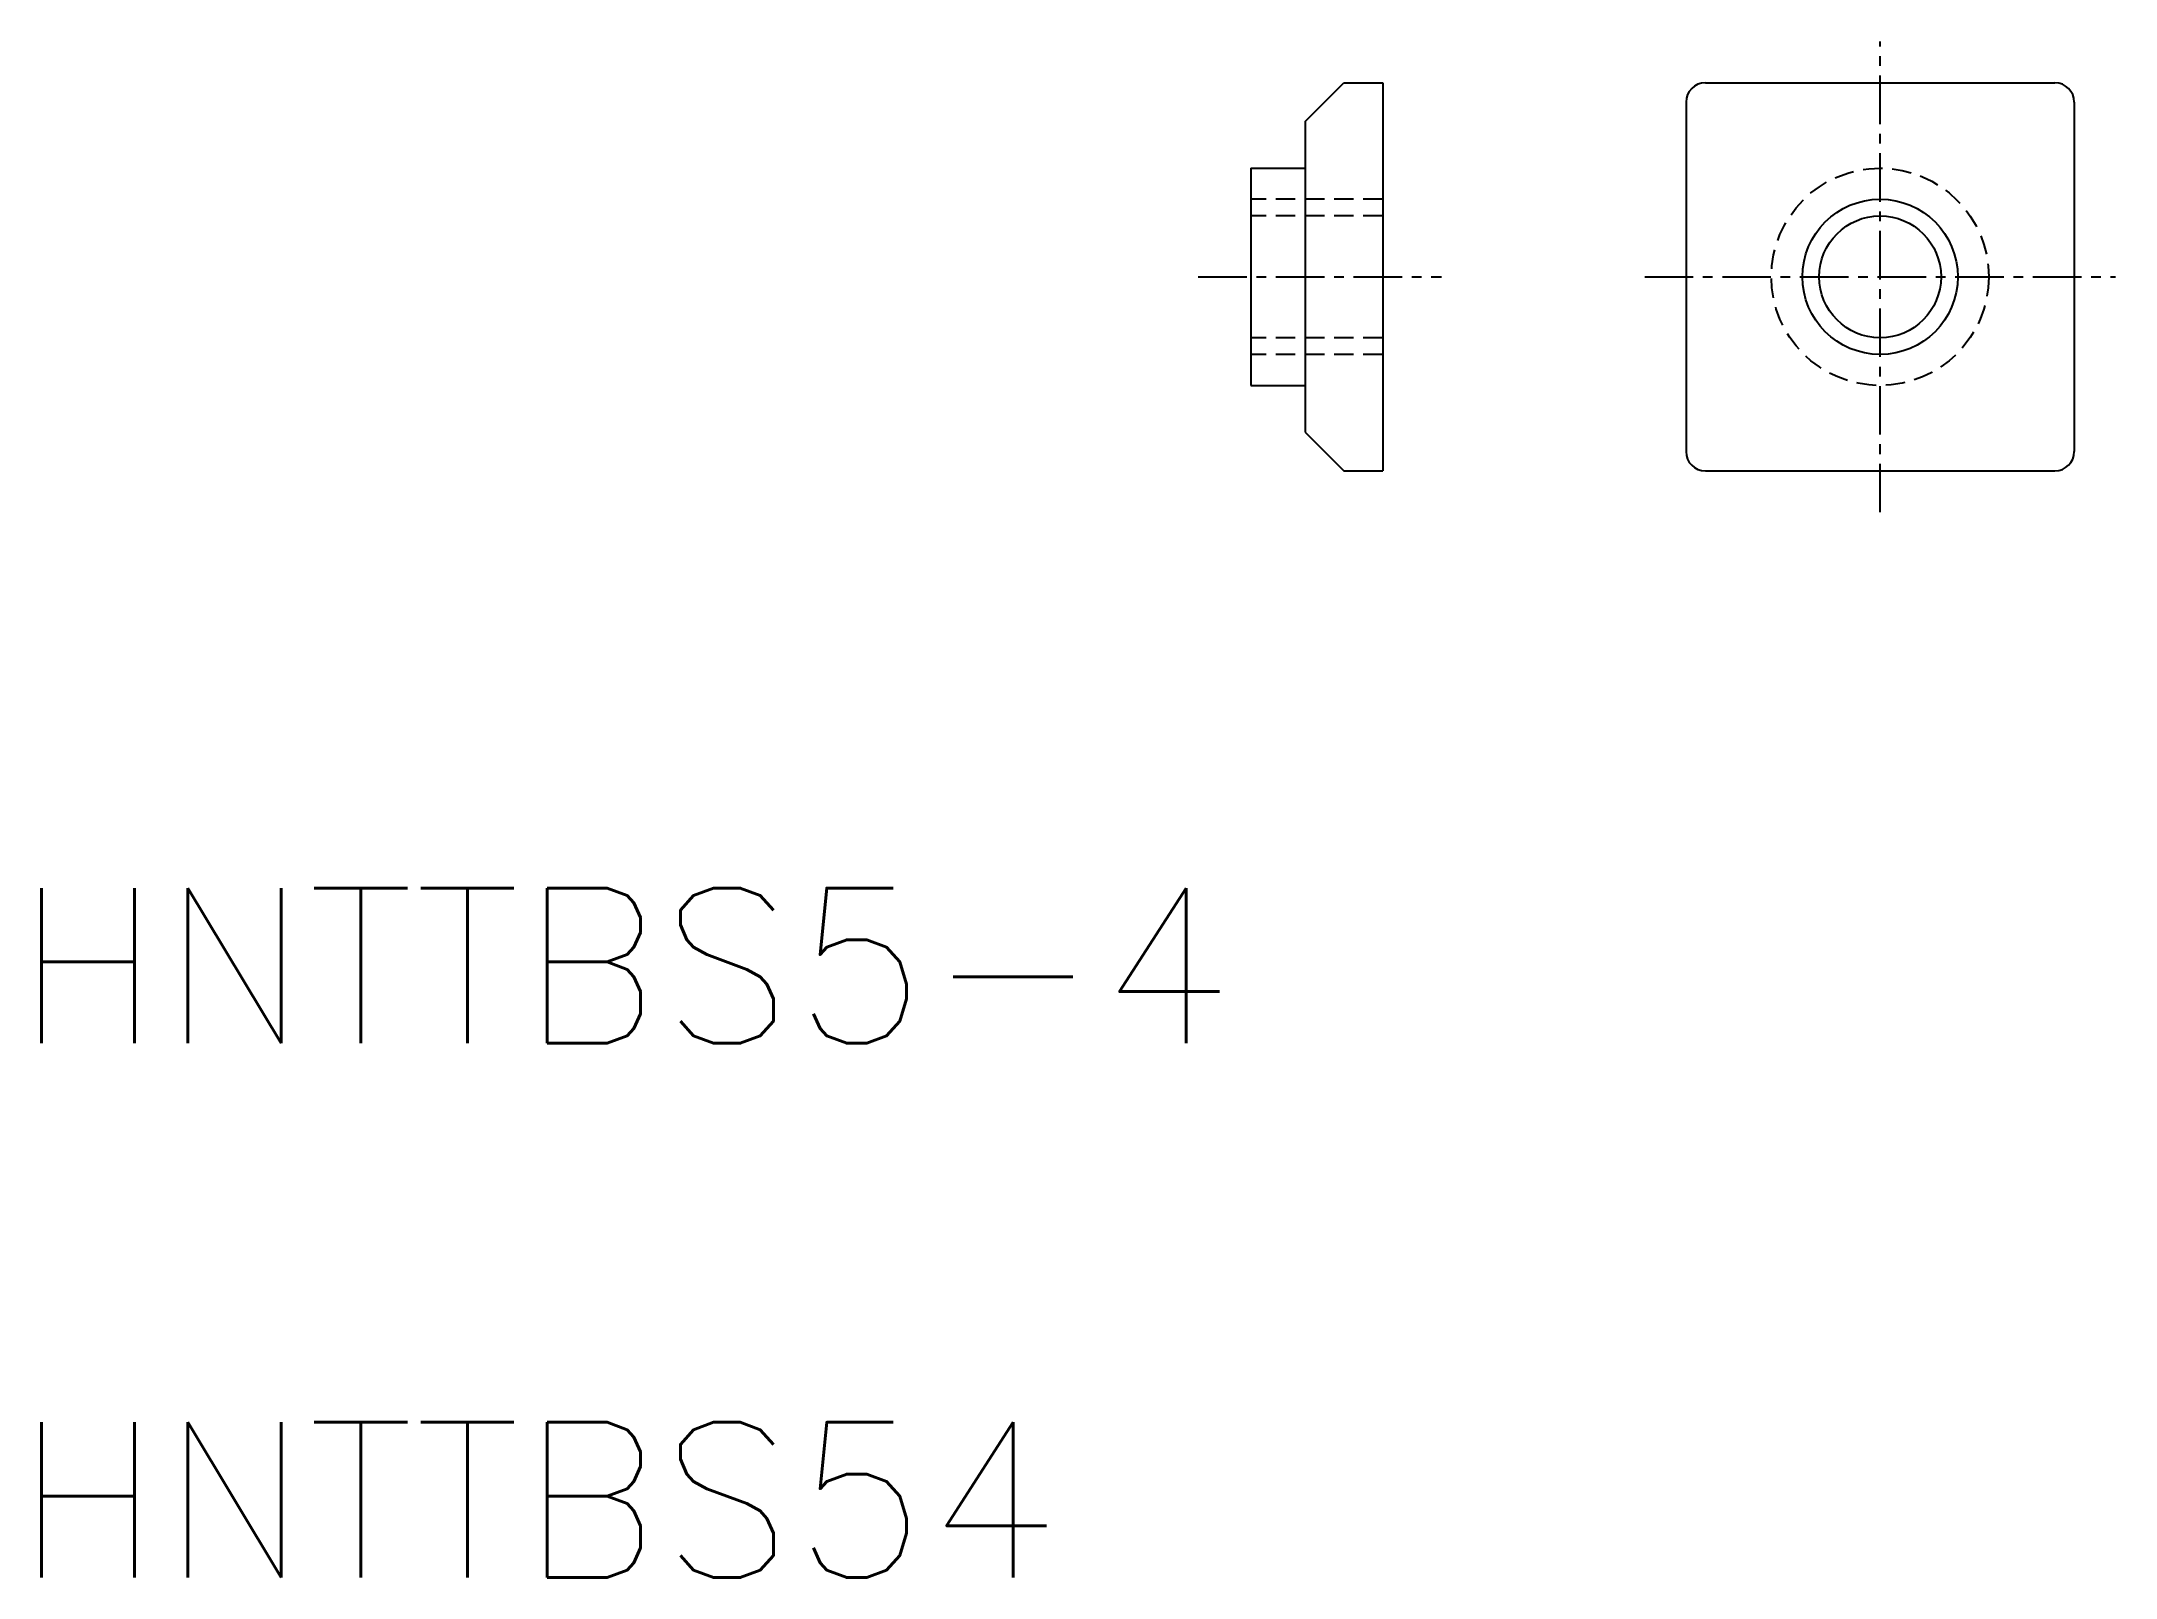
# Model space of a CAD drawing. Extents: x -47.4 to 6.1, y -33.5 to 6.1.
import ezdxf

# ---------------------------------------------------------------- set-up
doc = ezdxf.new("R2010")
doc.units = 0
doc.linetypes.add('CENTER', pattern=[2, 1.25, -0.25, 0.25, -0.25])
doc.linetypes.add('DASHED', pattern=[0.75, 0.5, -0.25])
doc.layers.get('0').update_dxf_attribs({"linetype": 'CONTINUOUS'})
doc.layers.add('CENTER', color=1, linetype='CENTER')
doc.styles.get("Standard").update_dxf_attribs({"font": 'txt.shx', "bigfont": 'bigfont.shx'})

msp = doc.modelspace()

# ---------------------------------------------------------------- linework, layer by layer
at = {"color": 7, "linetype": 'CONTINUOUS'}
for p, q in [((-14.814, 4), (-13.814, 5)), ((-13.814, 5), (-12.814, 5)), ((-12.814, 5), (-12.814, -5)), ((-4.5, 5), (4.5, 5)), ((-5, 4.5), (-5, -4.5)), ((5, 4.5), (5, -4.5)), ((-14.814, 4), (-14.814, -4)), ((-16.214, 2.8), (-16.214, -2.8)), ((-16.214, 2.8), (-14.814, 2.8)), ((-16.214, -2.8), (-14.814, -2.8)), ((-14.814, -4), (-13.814, -5)), ((-13.814, -5), (-12.814, -5)), ((-4.5, -5), (4.5, -5))]:
    msp.add_line(p, q, dxfattribs=at)
at = {"color": 3, "linetype": 'DASHED'}
for p, q in [((-12.814, 2), (-16.214, 2)), ((-12.814, 1.57), (-16.214, 1.57)), ((-12.814, -1.57), (-16.214, -1.57)), ((-12.814, -2), (-16.214, -2))]:
    msp.add_line(p, q, dxfattribs=at)
msp.add_circle((0, 0), 2.8, dxfattribs=at)
at = {"color": 3, "linetype": 'CONTINUOUS'}
msp.add_circle((0, 0), 2, dxfattribs=at)
at = {"color": 7, "linetype": 'CONTINUOUS'}
msp.add_circle((0, 0), 1.57, dxfattribs=at)
for centre, start, end in [((-4.5, 4.5), 90, 180), ((4.5, 4.5), 0, 90), ((-4.5, -4.5), 180, 270), ((4.5, -4.5), 270, 0)]:
    msp.add_arc(centre, 0.5, start, end, dxfattribs=at)
at = {"layer": 'CENTER', "color": 1, "linetype": 'CENTER'}
for p, q in [((0, -6.064), (0, 6.064)), ((-17.566, 0), (-11.295, 0)), ((-6.064, 0), (6.064, 0))]:
    msp.add_line(p, q, dxfattribs=at)

# ---------------------------------------------------------------- texts
at = {"color": 7, "linetype": 'CONTINUOUS'}
for s, p in [('HNTTBS5-4', (-48.049, -19.746)), ('HNTTBS54', (-48.049, -33.51))]:
    msp.add_text(s, height=4, dxfattribs=at).set_placement(p)

doc.saveas('drawing.dxf')
